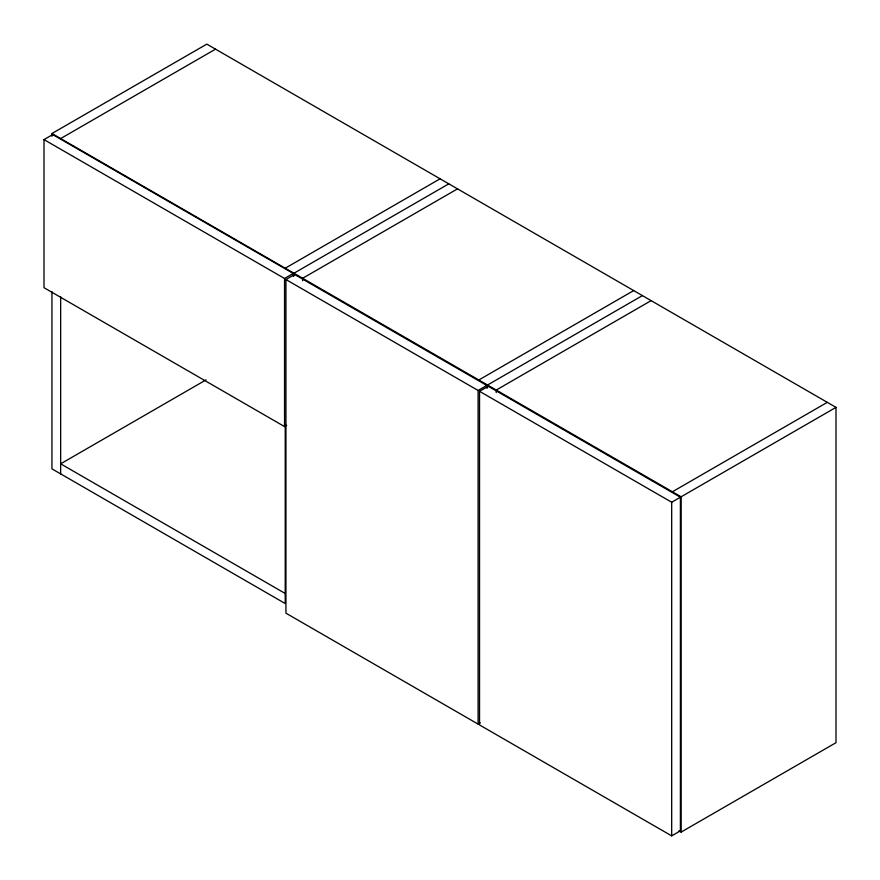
<?xml version="1.0" encoding="UTF-8"?>
<svg xmlns="http://www.w3.org/2000/svg" width="880" height="880" viewBox="0 0 880 880"><rect width="100%" height="100%" fill="white"/><g stroke="black" fill="none" stroke-linecap="round" stroke-linejoin="round"><path stroke-width="1.32" d="M51.942 136.279L51.942 133.529L206.811 44.121L836 407.374L836 742.698L681.12 832.106L678.942 830.852M286.726 425.315L284.548 426.58L44 287.694L44 139.601L52.712 134.574L293.249 273.449L293.249 276.188M60.654 138.567L215.523 49.148M285.219 268.224L440.099 178.805M44 139.601L284.548 278.476L293.249 273.449M448.811 183.832L293.931 273.251L293.931 276.001M480.271 722.854L478.093 724.108L285.945 613.173L285.945 279.532L294.657 274.505L486.805 385.44L486.805 388.19M457.523 188.859L302.643 278.278L302.643 280.797M206.063 379.863L60.654 463.826L285.219 593.483M478.819 379.995L633.688 290.576M285.945 279.532L478.093 390.467L486.805 385.44M642.4 295.603L487.531 385.022L487.531 387.772M479.545 391.303L488.257 386.276L680.394 497.211L680.394 830.852L671.682 835.879L479.545 724.955L479.545 391.303L671.682 502.238L680.394 497.211M651.112 300.63L496.243 390.049L496.243 392.568M672.408 491.766L827.288 402.347M51.942 133.529L681.12 496.793L836 407.374M681.12 496.793L681.12 832.106M671.682 502.238L671.682 835.879M478.093 390.467L478.093 724.108M285.219 424.886L285.219 603.537L51.942 468.853L51.942 291.577M284.548 278.476L284.548 426.58M60.654 296.604L60.654 473.88"/></g></svg>
